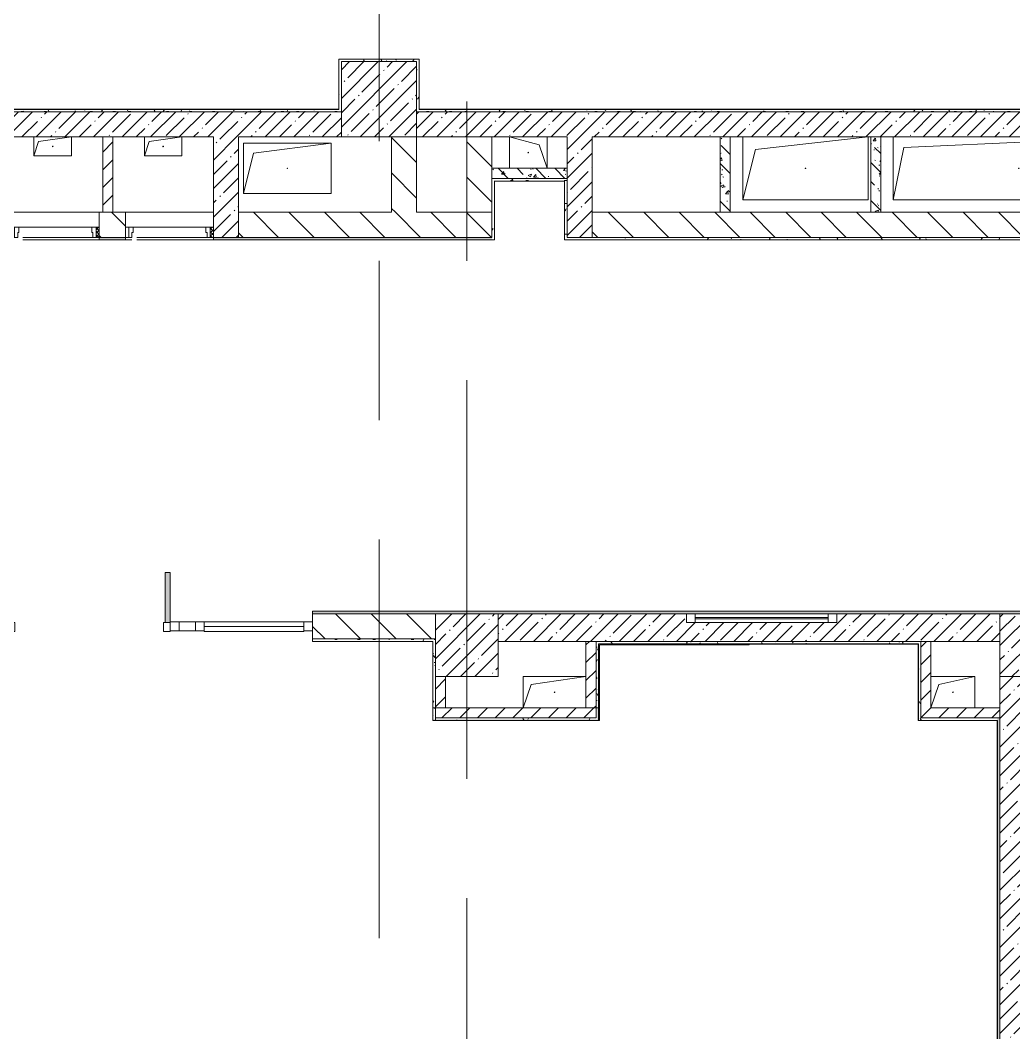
# Model space of a CAD drawing. Header units: millimetres. Extents: x -625 to 415037, y -3642 to 102118.
# Drawn here: x 206372 to 214292, y 79101 to 87169 of the extents above; entities that cross this region are included whole.
import ezdxf

# ---------------------------------------------------------------- set-up
doc = ezdxf.new("R2010")
doc.units = ezdxf.units.MM
doc.linetypes.add('Осевая', pattern=[6350, 1270, -952.5, 3175, -952.5])
doc.layers.add('A-AREA-PATT-2', color=7, linetype='Continuous', lineweight=5, true_color=0xcde0ef, transparency=1)
doc.layers.add('A-FLOR-PATT-1', color=7, linetype='Continuous', lineweight=9, true_color=0xeef6ff, transparency=0.5)
for name, color, linetype, lineweight in [('A-DETL-GENF', 7, 'Continuous', 9), ('A-DOOR-FRAM-2', 7, 'Continuous', 5), ('A-GENM', 7, 'Continuous', 9), ('A-GLAZ', 7, 'Continuous', 9), ('A-GLAZ-1', 7, 'Continuous', 5), ('A-GLAZ-CURT', 7, 'Continuous', 9), ('A-GLAZ-CURT-2', 7, 'Continuous', 20), ('A-GLAZ-CWMG', 7, 'Continuous', 9), ('A-GLAZ-CWMG-1', 7, 'Continuous', 20), ('A-WALL', 7, 'Continuous', 5), ('I-WALL', 7, 'Continuous', 5), ('S-COLS', 7, 'Continuous', 9), ('S-COLS-1', 7, 'Continuous', 5), ('Оси-2', 7, 'Осевая', 9)]:
    doc.layers.add(name, color=color, linetype=linetype, lineweight=lineweight)
for name, color, linetype, lineweight, true_color in [('A-DOOR-1', 7, 'Continuous', 5, 0xc0c0c0), ('A-DOOR-FRAM-1', 7, 'Continuous', 5, 0xc0c0c0), ('A-WALL-1', 9, 'Continuous', 5, 0x808080), ('A-WALL-FNSH-1', 9, 'Continuous', 5, 0x808080)]:
    doc.layers.add(name, color=color, linetype=linetype, lineweight=lineweight, true_color=true_color)
doc.layers.get('A-DOOR-1').off()
pattern_1 = [(45, (148772.12, 0), (-114.04925, 114.04925), []), (45, (148886.17, 0), (-114.04925, 114.04925), [201.612, -40.322, 6.706, -33.617])]
pattern_2 = [(135, (148772.12, 0), (-141.42136, -141.42136), [])]
pattern_3 = [(45, (148772.12, 0), (-70.71068, 70.71068), [])]
pattern_4 = [(135, (148772.12, 0), (-150.8683, -150.8683), [213.36, -35.56, 7.112, -35.56]), (135, (148772.12, 150.77), (-150.8683, -150.8683), []), (50, (148772.12, 0), (255.0577, -22.3145), [26.67, -293.37]), (355, (148772.12, 0), (-49.3404, 267.4791), [21.336, -234.696]), (100.451, (148793.38, -1.86), (205.7195, 245.1636), [22.666, -249.326]), (46.184, (148772.12, 71.12), (379.511, -58.86), [40.005, -440.055]), (96.636, (148803.75, 66.2), (332.3634, 346.399), [33.999, -373.989]), (351.184, (148772.12, 71.12), (332.3669, 346.3953), [32.004, -352.044]), (21, (148807.68, 53.34), (212.2602, -143.1711), [26.67, -293.37]), (326, (148807.68, 53.34), (86.5224, 257.8632), [21.336, -234.696]), (71.451, (148825.37, 41.4), (298.78395, 114.6901), [22.666, -249.326]), (37.5, (148772.12, 0), (4.32385, 118.37751), [6.706, -225.146, 6.706, -231.546, -235.585]), (37.5, (148772.12, 0), (4.32385, 118.37751), [-470.103, 6.706, -228.879]), (7.5, (148772.12, 0), (93.54758, 140.2533), [6.706, -129.134, 6.706, -219.812, -89.789]), (7.5, (148772.12, 0), (93.54758, 140.2533), [-362.356, 6.706, -83.083]), (327.5, (148692.82, 0), (189.82734, -8.02019), [6.706, -82.194, 6.706, -270.662, -368.046]), (327.5, (148692.82, 0), (189.82734, -8.02019), [-366.268, 6.706, -361.34]), (317.5, (148657.26, 0), (207.38114, 35.59764), [6.706, -108.864, 6.706, -177.495, -261.366]), (317.5, (148657.26, 0), (207.38114, 35.59764), [-299.771, 6.706, -254.66])]
pattern_5 = [(45, (-171.384, 164.685), (-14.1421, 14.1421), []), (135, (-171.384, 164.685), (-14.1421, -14.1421), [])]
pattern_6 = [(0, (148772.123, 0), (243.84, 60.96), [20.117, -162.763, 20.117, -162.763, -975.36]), (0, (148772.123, 0), (243.84, 60.96), [-365.76, 20.117, -345.643, 20.117, -162.763, -426.72]), (0, (148772.123, 0), (243.84, 60.96), [-914.4, 20.117, -101.803, 20.117, -284.683]), (120, (148863.563, 30.48), (-174.71291, 180.691634), [20.117, -162.763, 20.117, -162.763, -975.36]), (120, (148863.563, 30.48), (-174.71291, 180.691634), [-365.76, 20.117, -345.643, 20.117, -162.763, -426.72]), (120, (148863.563, 30.48), (-174.71291, 180.691634), [-914.4, 20.117, -101.803, 20.117, -284.683]), (240, (148894.043, 152.4), (-69.12709, -241.651634), [20.117, -162.763, 20.117, -162.763, -975.36]), (240, (148894.043, 152.4), (-69.12709, -241.651634), [-365.76, 20.117, -345.643, 20.117, -162.763, -426.72]), (240, (148894.043, 152.4), (-69.12709, -241.651634), [-914.4, 20.117, -101.803, 20.117, -284.683])]

# ---------------------------------------------------------------- blocks, each defined once
blk = doc.blocks.new('BSC_Колонна _Прямоугольная - 500х500-V282-Объем проектирования 2 этажа')
at = {"layer": 'S-COLS-1'}
h = blk.add_hatch(dxfattribs=at)
h.set_pattern_fill('FP_8', color=256, style=0, pattern_type=2)
h.set_pattern_definition([(45, (-61160, -7650), (-114.04925, 114.04925), []), (45, (-61045.95, -7650), (-114.04925, 114.04925), [201.613, -40.323, 6.706, -33.617])])
h.paths.add_polyline_path([(250, -250), (250, 250), (-250, 250), (-250, -250)])
for p, q in [((250, 250), (-250, 250)), ((-250, 250), (-250, -250)), ((250, -250), (250, 250)), ((-250, -250), (250, -250))]:
    blk.add_line(p, q, dxfattribs=at)
blk = doc.blocks.new('BSC_Колонна _Прямоугольная - 500х500-V293-Объем проектирования 2 этажа')
at = {"layer": 'S-COLS-1'}
h = blk.add_hatch(dxfattribs=at)
h.set_pattern_fill('FP_19', color=256, style=0, pattern_type=2)
h.set_pattern_definition([(45, (-65660, -7650), (-114.04925, 114.04925), []), (45, (-65545.95, -7650), (-114.04925, 114.04925), [201.613, -40.323, 6.706, -33.617])])
h.paths.add_polyline_path([(-250, -250), (250, -250), (250, 250), (-250, 250), (-250, 123.2)])
for p, q in [((250, 250), (-250, 250)), ((-250, 250), (-250, -250)), ((250, -250), (250, 250)), ((-250, -250), (250, -250))]:
    blk.add_line(p, q, dxfattribs=at)
blk = doc.blocks.new('BSC_Колонна _Прямоугольная - 600х600-V316-Объем проектирования 2 этажа')
at = {"layer": 'S-COLS-1'}
h = blk.add_hatch(dxfattribs=at)
h.set_pattern_fill('FP_69', color=256, style=0, pattern_type=2)
h.set_pattern_definition([(45, (-60460, -12000), (-114.04925, 114.04925), []), (45, (-60345.95, -12000), (-114.04925, 114.04925), [201.613, -40.323, 6.706, -33.617])])
h.paths.add_polyline_path([(208, -300), (300, -300), (300, 300), (-300, 300), (-300, -300)])
for p, q in [((300, 300), (-300, 300)), ((-300, 300), (-300, -300)), ((300, -300), (300, 300)), ((-300, -300), (300, -300))]:
    blk.add_line(p, q, dxfattribs=at)
blk = doc.blocks.new('GM_Отверстие прямоугольное _в плите_ - Отверстие-21619835-Объем проектирования 2 этажа')
at = {"layer": 'A-GENM'}
for p, q in [((-125, 150), (125, 150)), ((125, 150), (-125, 150)), ((-125, -150), (-62.5, 87.5)), ((-62.5, 87.5), (125, 150)), ((125, -150), (-125, -150)), ((-125, -150), (125, -150))]:
    blk.add_line(p, q, dxfattribs=at)
for start, end in [(360, 180), (180, 360)]:
    blk.add_arc((0, 0), 2.5, start, end, dxfattribs=at)
blk = doc.blocks.new('110_Дверь_СКБ_1Ст - д-18 700x2100h_Технический шкаф ЭОМ и СС-V391-Объем проектирования 2 этажа')
at = {"layer": 'A-DOOR-FRAM-2'}
h = blk.add_hatch(dxfattribs=at)
h.set_pattern_fill('FP_122', color=256, style=0, pattern_type=2)
h.set_pattern_definition(pattern_5)
h.paths.add_polyline_path([(-337.5, 100), (-337.5, 20), (-312.5, 20), (-312.5, 100)])
at = {"layer": 'A-DOOR-FRAM-1'}
for p, q in [((-312.5, 100), (-337.5, 100)), ((-337.5, 100), (-337.5, 20)), ((-287.5, 100), (-312.5, 100)), ((-312.5, 100), (-312.5, 20)), ((-312.5, 20), (-312.5, 100)), ((-287.5, 60), (-287.5, 100)), ((-287.5, 100), (272.5, 100)), ((312.5, 100), (312.5, 60)), ((337.5, 100), (312.5, 100)), ((337.5, 20), (337.5, 100)), ((362.5, 100), (337.5, 100)), ((337.5, 100), (337.5, 20)), ((362.5, 20), (362.5, 100)), ((-337.5, 20), (-312.5, 20)), ((-312.5, 20), (-277.5, 20)), ((-277.5, 60), (-287.5, 60)), ((-277.5, 20), (-277.5, 60)), ((302.5, 20), (-277.5, 20)), ((312.5, 60), (302.5, 60)), ((302.5, 60), (302.5, 20)), ((302.5, 20), (337.5, 20)), ((337.5, 20), (362.5, 20))]:
    blk.add_line(p, q, dxfattribs=at)
blk = doc.blocks.new('110_Дверь_СКБ_1Ст - д-18 700x2100h_Технический шкаф ЭОМ и СС-23257539-Объем проектирования 2 этажа')
at = {"layer": 'A-DOOR-FRAM-2'}
h = blk.add_hatch(dxfattribs=at)
h.set_pattern_fill('FP_122', color=256, style=0, pattern_type=2)
h.set_pattern_definition(pattern_5)
h.paths.add_polyline_path([(-337.5, 100), (-337.5, 20), (-312.5, 20), (-312.5, 100)])
at = {"layer": 'A-DOOR-FRAM-1'}
for p, q in [((-312.5, 100), (-337.5, 100)), ((-337.5, 100), (-337.5, 20)), ((-287.5, 100), (-312.5, 100)), ((-312.5, 100), (-312.5, 20)), ((-312.5, 20), (-312.5, 100)), ((-287.5, 60), (-287.5, 100)), ((-287.5, 100), (272.5, 100)), ((312.5, 100), (312.5, 60)), ((337.5, 100), (312.5, 100)), ((337.5, 20), (337.5, 100)), ((362.5, 100), (337.5, 100)), ((337.5, 100), (337.5, 20)), ((362.5, 20), (362.5, 100)), ((-337.5, 20), (-312.5, 20)), ((-312.5, 20), (-277.5, 20)), ((-277.5, 60), (-287.5, 60)), ((-277.5, 20), (-277.5, 60)), ((302.5, 20), (-277.5, 20)), ((312.5, 60), (302.5, 60)), ((302.5, 60), (302.5, 20)), ((302.5, 20), (337.5, 20)), ((337.5, 20), (362.5, 20))]:
    blk.add_line(p, q, dxfattribs=at)
blk = doc.blocks.new('GM_Отверстие прямоугольное _в плите_ - Отверстие-21620300-Объем проектирования 2 этажа')
at = {"layer": 'A-GENM'}
for p, q in [((-150, -75), (-150, 75)), ((-150, 75), (-150, -75)), ((-150, -75), (-112.5, 37.5)), ((-112.5, 37.5), (150, 75)), ((150, 75), (150, -75)), ((150, -75), (150, 75)), ((150, -75), (-150, -75)), ((-150, -75), (150, -75))]:
    blk.add_line(p, q, dxfattribs=at)
for start, end in [(360, 180), (180, 360)]:
    blk.add_arc((0, 0), 2.5, start, end, dxfattribs=at)
blk = doc.blocks.new('GM_Отверстие прямоугольное _в плите_ - Отверстие-21982021-Объем проектирования 2 этажа')
at = {"layer": 'A-GENM'}
for p, q in [((-350, -200), (-350, 200)), ((-350, 200), (350, 200)), ((350, 200), (-350, 200)), ((-350, 200), (-350, -200)), ((-270, 120), (350, 200)), ((350, 200), (350, -200)), ((350, -200), (350, 200)), ((-350, -200), (-270, 120)), ((350, -200), (-350, -200)), ((-350, -200), (350, -200))]:
    blk.add_line(p, q, dxfattribs=at)
for start, end in [(360, 180), (180, 360)]:
    blk.add_arc((0, 0), 2.5, start, end, dxfattribs=at)
blk = doc.blocks.new('GM_Отверстие прямоугольное _в плите_ - Отверстие-21980457-Объем проектирования 2 этажа')
at = {"layer": 'A-GENM'}
for p, q in [((-500, -250), (-500, 250)), ((-500, 250), (-500, -250)), ((-400, 150), (500, 250)), ((500, 250), (500, -250)), ((500, -250), (500, 250)), ((-500, -250), (-400, 150)), ((500, -250), (-500, -250)), ((-500, -250), (500, -250))]:
    blk.add_line(p, q, dxfattribs=at)
for start, end in [(360, 180), (180, 360)]:
    blk.add_arc((0, 0), 2.5, start, end, dxfattribs=at)
blk = doc.blocks.new('GM_Отверстие прямоугольное _в плите_ - Отверстие-21982946-Объем проектирования 2 этажа')
at = {"layer": 'A-GENM'}
for p, q in [((-1000, -250), (-1000, 250)), ((-1000, 250), (-1000, -250)), ((-916.7, 166.7), (1000, 250)), ((-1000, -250), (-916.7, 166.7)), ((1000, -250), (-1000, -250)), ((-1000, -250), (1000, -250))]:
    blk.add_line(p, q, dxfattribs=at)
for start, end in [(360, 180), (180, 360)]:
    blk.add_arc((0, 0), 2.5, start, end, dxfattribs=at)
blk = doc.blocks.new('GM_Отверстие прямоугольное _в плите_ - Отверстие-21981336-Объем проектирования 2 этажа')
at = {"layer": 'A-GENM'}
for p, q in [((-175, 125), (175, 125)), ((175, 125), (-175, 125)), ((-112.5, 62.5), (175, 125)), ((175, 125), (175, -125)), ((175, -125), (175, 125)), ((-175, -125), (-112.5, 62.5))]:
    blk.add_line(p, q, dxfattribs=at)
for start, end in [(360, 180), (180, 360)]:
    blk.add_arc((0, 0), 2.5, start, end, dxfattribs=at)
blk = doc.blocks.new('GM_Отверстие прямоугольное _в плите_ - Отверстие-V416-Объем проектирования 2 этажа')
at = {"layer": 'A-GENM'}
for p, q in [((-250, -125), (-250, 125)), ((-250, 125), (250, 125)), ((250, 125), (-250, 125)), ((-250, 125), (-250, -125)), ((-187.5, 62.5), (250, 125)), ((-250, -125), (-187.5, 62.5))]:
    blk.add_line(p, q, dxfattribs=at)
for start, end in [(360, 180), (180, 360)]:
    blk.add_arc((0, 0), 2.5, start, end, dxfattribs=at)
blk = doc.blocks.new('120_Окно_СКБ_1Ст - 120_Окно_СКБ_1Ст 400х1200 EI30-24228621-Объем проектирования 2 этажа')
at = {"layer": 'A-GLAZ'}
for p, q in [((-600, 40), (-600, 110)), ((-600, 110), (-530, 110)), ((-530, 110), (-530, 40)), ((530, 40), (530, 110)), ((530, 110), (600, 110)), ((600, 110), (600, 40)), ((-530, 40), (-600, 40)), ((600, 40), (530, 40))]:
    blk.add_line(p, q, dxfattribs=at)
at = {"layer": 'A-GLAZ-1'}
for p, q in [((600, 110), (-600, 110)), ((-600, 40), (600, 40)), ((530, 80), (-530, 80)), ((530, 70), (-530, 70))]:
    blk.add_line(p, q, dxfattribs=at)
blk = doc.blocks.new('Прямоугольный импост - 50 x 70 мм-31700031-Объем проектирования 2 этажа')
at = {"layer": 'A-GLAZ-CWMG-1'}
for p, q in [((-70, 35), (0, 35)), ((-70, -35), (-70, 35)), ((0, 35), (0, -35)), ((0, -35), (-70, -35))]:
    blk.add_line(p, q, dxfattribs=at)
blk = doc.blocks.new('Дверь_Витражная_остекление_ - ДВН_ДАО_Главный вход_1200 в свету-31742133-Объем проектирования 2 этажа')
at = {"layer": 'A-DETL-GENF'}
for p, q in [((-607.5, 925), (-647.5, 925)), ((-647.5, 925), (-647.5, 35)), ((-607.5, 30), (-607.5, 925)), ((647.5, 430), (607.5, 430)), ((607.5, 430), (607.5, 30)), ((647.5, 35), (647.5, 430)), ((-647.5, 30), (-607.5, 30)), ((-592.5, 30), (-647.5, 30)), ((-592.5, -40), (-592.5, 30)), ((592.5, -40), (592.5, 30)), ((592.5, 30), (647.5, 30)), ((607.5, 30), (647.5, 30)), ((-647.5, -35), (-647.5, -40)), ((-647.5, -40), (-592.5, -40)), ((647.5, -40), (592.5, -40)), ((647.5, -35), (647.5, -40))]:
    blk.add_line(p, q, dxfattribs=at)
blk = doc.blocks.new('Системная панель - Стемалит - 40мм-32257327-Объем проектирования 2 этажа')
at = {"layer": 'A-GLAZ-CURT-2'}
for p, q in [((65, 35), (-65, 35)), ((-65, 35), (-65, -35)), ((65, -35), (65, 35)), ((-65, -35), (65, -35))]:
    blk.add_line(p, q, dxfattribs=at)
blk = doc.blocks.new('Прямоугольный импост - 50 x 70 мм-31687886-Объем проектирования 2 этажа')
at = {"layer": 'A-GLAZ-CWMG-1'}
for p, q in [((-35, 35), (35, 35)), ((-35, -35), (-35, 35)), ((35, 35), (35, -35)), ((35, -35), (-35, -35))]:
    blk.add_line(p, q, dxfattribs=at)
blk = doc.blocks.new('Системная панель - Стекло - 40мм-V499-Объем проектирования 2 этажа')
at = {"layer": 'A-GLAZ-CURT-2'}
for p, q in [((397.5, 0), (-397.5, 0)), ((-397.5, 0), (-397.5, -40)), ((397.5, -40), (397.5, 0)), ((-397.5, -40), (397.5, -40))]:
    blk.add_line(p, q, dxfattribs=at)
blk = doc.blocks.new('Прямоугольный импост - 50 x 70 мм-31702100-Объем проектирования 2 этажа')
at = {"layer": 'A-GLAZ-CWMG-1'}
for p, q in [((-35, 35), (35, 35)), ((-35, -35), (-35, 35)), ((35, 35), (35, -35)), ((35, -35), (-35, -35))]:
    blk.add_line(p, q, dxfattribs=at)
blk = doc.blocks.new('Прямоугольный импост - 50 x 70 мм-31720914-Объем проектирования 2 этажа')
at = {"layer": 'A-GLAZ-CWMG'}
blk.add_line((6460, 7920), (5665, 7920), dxfattribs=at)
blk = doc.blocks.new('2floor')
at = {"layer": 'A-AREA-PATT-2'}
h = blk.add_hatch(color=256, dxfattribs=at)
h.paths.add_polyline_path([(210991.1, 7049.5), (210991.1, 7652), (212183.1, 7652), (212183.1, 7656), (210987.1, 7655), (210987.1, 7150.9), (210983.1, 7149.2), (210983.1, 7049.5)])
h.paths.add_polyline_path([(209707.1, 7050), (210982.1, 7050), (210982.1, 7150.9), (210972.1, 7150), (210972.1, 7060), (209662.1, 7060), (209662.9, 7050), (209684.5, 7050)])
at = {"layer": 'A-FLOR-PATT-1'}
h = blk.add_hatch(color=256, dxfattribs=at)
h.paths.add_polyline_path([(198527.1, 7900), (198567.1, 7900), (198567.1, 8230), (198527.1, 8230)])
h.paths.add_polyline_path([(197307.4, 7900), (197312.1, 7900), (197312.1, 8725), (197272.1, 8725), (197272.1, 7900)])
h.paths.add_polyline_path([(189658.1, 7900), (189698.1, 7900), (189698.1, 8230), (189658.1, 8230), (189658.1, 7920)])
h.paths.add_polyline_path([(206273.1, 7900), (206313.1, 7900), (206313.1, 8725), (206273.1, 8725), (206273.1, 7920)])
h.paths.add_polyline_path([(188403.1, 7900), (188443.1, 7900), (188443.1, 8725), (188403.1, 8725), (188403.1, 8043.3)])
h.paths.add_polyline_path([(207568.1, 7900), (207568.1, 8230), (207528.1, 8230), (207528.1, 7900)])
h.paths.add_polyline_path([(223953.1, 9422.3), (224252.1, 9422.3), (224252.1, 9462.3), (223953.1, 9462.3)])
h.paths.add_polyline_path([(224191.5, 10682.3), (224252.1, 10682.3), (224252.1, 10722.3), (223453.1, 10722.3), (223453.1, 10682.3), (223522.1, 10682.3)])
h = blk.add_hatch(color=256, dxfattribs=at)
h.paths.add_polyline_path([(207528.1, 7830), (207568.1, 7830), (207568.1, 7900), (207528.1, 7900), (207528.1, 7835)])
h.paths.add_polyline_path([(206273.1, 7830), (206313.1, 7830), (206313.1, 7900), (206273.1, 7900), (206273.1, 7835)])
at = {"layer": 'I-WALL'}
h = blk.add_hatch(dxfattribs=at)
h.set_pattern_fill('FP_191', color=256, style=0, pattern_type=2)
h.set_pattern_definition(pattern_6)
h.paths.add_polyline_path([(208932.1, 11920), (208932.1, 12320), (208912.1, 12319.9), (208912.1, 11920)])
h = blk.add_hatch(dxfattribs=at)
h.set_pattern_fill('FP_191', color=256, style=0, pattern_type=2)
h.set_pattern_definition(pattern_6)
h.paths.add_polyline_path([(208939.7, 12300), (209552.1, 12300), (209552.1, 12320), (208932.1, 12320), (208932.1, 12300)])
h = blk.add_hatch(dxfattribs=at)
h.set_pattern_fill('FP_191', color=256, style=0, pattern_type=2)
h.set_pattern_definition(pattern_6)
h.paths.add_polyline_path([(209532.1, 11900), (209552.1, 11901.5), (209552.1, 11920), (209533.6, 11901.5)])
h.paths.add_polyline_path([(209532.1, 11900), (209552.1, 11921), (209552.1, 12300), (209532.1, 12300), (209532.1, 11901.6)])
h = blk.add_hatch(dxfattribs=at)
h.set_pattern_fill('FP_1', color=256, style=0, pattern_type=2)
h.set_pattern_definition(pattern_1)
h.paths.add_polyline_path([(209932.1, 11700), (214932.1, 11700), (214932.1, 11900), (209532.1, 11899.9), (209532.1, 11700), (209866.7, 11700)])
h.paths.add_polyline_path([(208871.2, 11700), (208932.1, 11700), (208932.1, 11900), (203532.1, 11900), (203532.1, 11700), (208112.1, 11700)])
h = blk.add_hatch(dxfattribs=at)
h.set_pattern_fill('FP_191', color=256, style=0, pattern_type=2)
h.set_pattern_definition(pattern_6)
h.paths.add_polyline_path([(204534.8, 11900), (208932.1, 11900), (208911.1, 11920), (203553.1, 11920), (203552.1, 11900), (204472.1, 11900)])
h.paths.add_polyline_path([(208932.1, 11900), (208932.1, 11920), (208912.1, 11920)])
h = blk.add_hatch(dxfattribs=at)
h.set_pattern_fill('FP_191', color=256, style=0, pattern_type=2)
h.set_pattern_definition(pattern_6)
h.paths.add_polyline_path([(214932.1, 11900), (214932.1, 11920), (214914.1, 11918)])
h.paths.add_polyline_path([(214932.1, 11900), (214911.1, 11920), (209552.1, 11920), (209552.1, 11900), (214778.4, 11900)])
h = blk.add_hatch(dxfattribs=at)
h.set_pattern_fill('FP_22', color=256, style=0, pattern_type=2)
h.set_pattern_definition(pattern_3)
h.paths.add_polyline_path([(207111.4, 11100), (207111.4, 11700), (207031.4, 11700), (207031.4, 11100)])
h = blk.add_hatch(dxfattribs=at)
h.set_pattern_fill('FP_1', color=256, style=0, pattern_type=2)
h.set_pattern_definition(pattern_1)
h.paths.add_polyline_path([(208112.1, 10900), (208112.1, 11700), (207912.1, 11700), (207912.1, 10900)])
h = blk.add_hatch(dxfattribs=at)
h.set_pattern_fill('FP_23', color=256, style=0, pattern_type=2)
h.set_pattern_definition(pattern_2)
h.paths.add_polyline_path([(209332.1, 11100), (209532.1, 11100), (209532.1, 11700), (209332.1, 11700), (209332.1, 11200)])
h = blk.add_hatch(dxfattribs=at)
h.set_pattern_fill('FP_23', color=256, style=0, pattern_type=2)
h.set_pattern_definition(pattern_2)
h.paths.add_polyline_path([(209991.9, 11100), (210132.1, 11100), (210132.1, 11700), (209932.1, 11700), (209932.1, 11100)])
h = blk.add_hatch(dxfattribs=at)
h.set_pattern_fill('FP_1', color=256, style=0, pattern_type=2)
h.set_pattern_definition(pattern_1)
h.paths.add_polyline_path([(210732.1, 10900), (210932.1, 10900), (210932.1, 11700), (210732.1, 11700), (210732.1, 11100)])
h = blk.add_hatch(dxfattribs=at)
h.set_pattern_fill('FP_41', color=256, style=0, pattern_type=2)
h.set_pattern_definition(pattern_4)
h.paths.add_polyline_path([(212032.1, 11100), (212032.1, 11700), (211952.1, 11700), (211952.1, 11100)])
h = blk.add_hatch(dxfattribs=at)
h.set_pattern_fill('FP_41', color=256, style=0, pattern_type=2)
h.set_pattern_definition(pattern_4)
h.paths.add_polyline_path([(213232.1, 11100), (213232.1, 11700), (213152.1, 11700), (213152.1, 11100)])
h = blk.add_hatch(dxfattribs=at)
h.set_pattern_fill('FP_41', color=256, style=0, pattern_type=2)
h.set_pattern_definition(pattern_4)
h.paths.add_polyline_path([(210132.1, 11370), (210732.1, 11370), (210732.1, 11450), (210132.1, 11450)])
h = blk.add_hatch(dxfattribs=at)
h.set_pattern_fill('FP_191', color=256, style=0, pattern_type=2)
h.set_pattern_definition(pattern_6)
h.paths.add_polyline_path([(210132.1, 11370), (210152.1, 11350), (210152.1, 11370)])
h.paths.add_polyline_path([(210152.1, 10880), (210151.2, 11350), (210132.1, 11367.2), (210132.1, 10880)])
h = blk.add_hatch(dxfattribs=at)
h.set_pattern_fill('FP_191', color=256, style=0, pattern_type=2)
h.set_pattern_definition(pattern_6)
h.paths.add_polyline_path([(210152.1, 11350), (210711.1, 11350), (210732.1, 11370), (210152.1, 11370), (210152.1, 11362.7)])
h.paths.add_polyline_path([(210712.1, 11350), (210732.1, 11350), (210732.1, 11370), (210723.2, 11361.1)])
h = blk.add_hatch(dxfattribs=at)
h.set_pattern_fill('FP_191', color=256, style=0, pattern_type=2)
h.set_pattern_definition(pattern_6)
h.paths.add_polyline_path([(210732.1, 10900), (210732.1, 11350), (210712.1, 11350), (210712.1, 10900)])
h = blk.add_hatch(dxfattribs=at)
h.set_pattern_fill('FP_23', color=256, style=0, pattern_type=2)
h.set_pattern_definition(pattern_2)
h.paths.add_polyline_path([(209732.1, 10900), (209932.1, 10900), (209932.1, 11100), (208112.1, 11100), (208112.1, 10900), (209593.9, 10900)])
h.paths.add_polyline_path([(197307.4, 10900), (200482.1, 10900), (200482.1, 11100), (196032.8, 11100), (196032.8, 10900)])
h.paths.add_polyline_path([(200682.1, 10900), (204272.1, 10900), (204272.1, 11100), (200682.1, 11100)])
h.paths.add_polyline_path([(205172.1, 10900), (205382.1, 10900), (205382.1, 11100), (205172.1, 11100), (205172.1, 10940.7)])
h.paths.add_polyline_path([(206082.1, 10900), (206302.1, 10900), (206302.1, 11100), (206082.1, 11100), (206082.1, 10980)])
h.paths.add_polyline_path([(207212.1, 10900), (207212.1, 11100), (207002.1, 11100), (207002.1, 10900)])
h = blk.add_hatch(dxfattribs=at)
h.set_pattern_fill('FP_23', color=256, style=0, pattern_type=2)
h.set_pattern_definition(pattern_2)
h.paths.add_polyline_path([(209932.1, 10900), (210132.1, 10900), (210132.1, 11100), (209932.1, 11100), (209932.1, 11039)])
h = blk.add_hatch(dxfattribs=at)
h.set_pattern_fill('FP_23', color=256, style=0, pattern_type=2)
h.set_pattern_definition(pattern_2)
h.paths.add_polyline_path([(215332.1, 10900), (215332.1, 11100), (210932.1, 11100), (210932.1, 10900), (214653, 10900)])
h = blk.add_hatch(dxfattribs=at)
h.set_pattern_fill('FP_191', color=256, style=0, pattern_type=2)
h.set_pattern_definition(pattern_6)
h.paths.add_polyline_path([(209732.1, 10880), (210132.1, 10880), (210132.1, 10900), (207912.1, 10900), (207912.1, 10880), (209593.9, 10880)])
h.paths.add_polyline_path([(207111.4, 10880), (207212.1, 10880), (207212.1, 10900), (207002.1, 10900), (207002.1, 10880), (207031.4, 10880)])
h.paths.add_polyline_path([(206302.1, 10880), (206302.1, 10900), (206082.1, 10900), (206082.1, 10880), (206231.4, 10880)])
h.paths.add_polyline_path([(201643.8, 10880), (204472.1, 10880), (204472.1, 10900), (196012.8, 10900), (196012.8, 10880), (200911.2, 10880)])
h.paths.add_polyline_path([(205172.1, 10880), (205382.1, 10880), (205382.1, 10900), (205172.1, 10900)])
h = blk.add_hatch(dxfattribs=at)
h.set_pattern_fill('FP_191', color=256, style=0, pattern_type=2)
h.set_pattern_definition(pattern_6)
h.paths.add_polyline_path([(212032.1, 10880), (215532.1, 10880), (215532.1, 10900), (210712.1, 10899.2), (210712.1, 10880), (211952.1, 10880)])
h = blk.add_hatch(dxfattribs=at)
h.set_pattern_fill('FP_191', color=256, style=0, pattern_type=2)
h.set_pattern_definition(pattern_6)
h.paths.add_polyline_path([(223516.4, 7900), (223522.1, 7900), (223501.1, 7920), (222477.1, 7920), (222477.1, 7908), (222532.1, 7908), (222532.1, 7900), (223502.1, 7900)])
h.paths.add_polyline_path([(221022.1, 7900), (221023.1, 7908), (221077.1, 7908), (221077.1, 7920), (220507.1, 7920), (220507.1, 7908), (220537.1, 7908), (220537.1, 7900), (220872.1, 7900)])
h.paths.add_polyline_path([(219092.1, 7900), (219377.1, 7900), (219377.1, 7908), (219407.1, 7908), (219407.1, 7920), (218132.6, 7920), (218132.6, 7908), (218162.6, 7908), (218162.6, 7900), (218989.4, 7900)])
h.paths.add_polyline_path([(214402.1, 7900), (214697.1, 7900.9), (214697.1, 7908), (214727.1, 7908), (214727.1, 7920), (208703.1, 7920), (208703.1, 7900), (214182.1, 7900)])
h.paths.add_polyline_path([(216098.5, 7900), (217002.6, 7900), (217002.6, 7908), (217032.6, 7908), (217032.6, 7920), (215827.1, 7920), (215827.1, 7908), (215857.1, 7908), (215857.1, 7900), (215990.9, 7900)])
h.paths.add_polyline_path([(206203.1, 7900), (206203.1, 7920), (199702.1, 7920), (199702.1, 7900), (205980.2, 7900)])
h.paths.add_polyline_path([(196682.1, 7900), (197202.1, 7900), (197202.1, 7920), (190833.1, 7920), (190833.1, 7900), (196182.1, 7900)])
h.paths.add_polyline_path([(187532.1, 7900), (188333.1, 7900), (188333.1, 7920), (187532.1, 7919), (187512.6, 7900)])
h.paths.add_polyline_path([(187512.1, 7900), (187522.1, 7910), (187512.1, 7920), (187512.1, 7914.3)])
h = blk.add_hatch(dxfattribs=at)
h.set_pattern_fill('FP_23', color=256, style=0, pattern_type=2)
h.set_pattern_definition(pattern_2)
h.paths.add_polyline_path([(205952.1, 7700), (206203.1, 7700), (206203.1, 7900), (205682.1, 7900), (205682.1, 7700)])
h.paths.add_polyline_path([(208703.1, 7700), (209682.1, 7700), (209682.1, 7900), (208703.1, 7900), (208703.1, 7856.3)])
h = blk.add_hatch(dxfattribs=at)
h.set_pattern_fill('FP_1', color=256, style=0, pattern_type=2)
h.set_pattern_definition(pattern_1)
h.paths.add_polyline_path([(213930.3, 7680), (214182.1, 7680), (214182.1, 7900), (212882.1, 7900), (212882.1, 7830), (211682.1, 7830), (211682.1, 7900), (210182.1, 7900), (210182.1, 7680), (213632.1, 7680)])
h = blk.add_hatch(dxfattribs=at)
h.set_pattern_fill('FP_191', color=256, style=0, pattern_type=2)
h.set_pattern_definition(pattern_6)
h.paths.add_polyline_path([(209661.1, 7680), (209682.1, 7700), (208703.1, 7700), (208703.1, 7680), (209411, 7680)])
h.paths.add_polyline_path([(209682.1, 7680), (209682.1, 7700), (209662.1, 7680)])
h.paths.add_polyline_path([(205980.2, 7680), (206203.1, 7680), (206203.1, 7700), (205682.1, 7700), (205703.1, 7680), (205952.1, 7680)])
h.paths.add_polyline_path([(205702.1, 7680), (205682.1, 7700), (205682.1, 7680)])
h = blk.add_hatch(dxfattribs=at)
h.set_pattern_fill('FP_191', color=256, style=0, pattern_type=2)
h.set_pattern_definition(pattern_6)
h.paths.add_polyline_path([(209682.1, 7070), (209682.1, 7680), (209662.1, 7680), (209662.1, 7070)])
h = blk.add_hatch(dxfattribs=at)
h.set_pattern_fill('FP_22', color=256, style=0, pattern_type=2)
h.set_pattern_definition(pattern_3)
h.paths.add_polyline_path([(210962.1, 7150), (210962.1, 7680), (210882.1, 7680), (210882.1, 7150), (210918.1, 7150)])
h = blk.add_hatch(dxfattribs=at)
h.set_pattern_fill('FP_191', color=256, style=0, pattern_type=2)
h.set_pattern_definition(pattern_6)
h.paths.add_polyline_path([(213207.6, 7660), (213531.1, 7660), (213532.1, 7680), (210962.1, 7680), (210962.1, 7660), (213124.8, 7660)])
h = blk.add_hatch(dxfattribs=at)
h.set_pattern_fill('FP_191', color=256, style=0, pattern_type=2)
h.set_pattern_definition(pattern_6)
h.paths.add_polyline_path([(213552.1, 7070), (213552.1, 7680), (213532.1, 7680), (213532.1, 7070)])
h = blk.add_hatch(dxfattribs=at)
h.set_pattern_fill('FP_22', color=256, style=0, pattern_type=2)
h.set_pattern_definition(pattern_3)
h.paths.add_polyline_path([(213632.1, 7070), (213632.1, 7680), (213552.1, 7680), (213552.1, 7070), (213572.7, 7070)])
h = blk.add_hatch(dxfattribs=at)
h.set_pattern_fill('FP_191', color=256, style=0, pattern_type=2)
h.set_pattern_definition(pattern_6)
h.paths.add_polyline_path([(210972.1, 7050), (210982.1, 7050), (210982.1, 7660), (210962.1, 7660), (210962.1, 7050), (210971.4, 7050)])
h = blk.add_hatch(dxfattribs=at)
h.set_pattern_fill('FP_22', color=256, style=0, pattern_type=2)
h.set_pattern_definition(pattern_3)
h.paths.add_polyline_path([(209700, 7150), (209762.1, 7150), (209762.1, 7400), (209682.1, 7400), (209682.1, 7150)])
h = blk.add_hatch(dxfattribs=at)
h.set_pattern_fill('FP_1', color=256, style=0, pattern_type=2)
h.set_pattern_definition(pattern_1)
h.paths.add_polyline_path([(214354.2, 400), (214402.1, 400), (214402.1, 7400), (214182.1, 7400), (214182.1, 400), (214345.7, 400)])
h = blk.add_hatch(dxfattribs=at)
h.set_pattern_fill('FP_22', color=256, style=0, pattern_type=2)
h.set_pattern_definition(pattern_3)
h.paths.add_polyline_path([(210482.1, 7070), (210962.1, 7070), (210962.1, 7150), (209682.1, 7150), (209682.1, 7070), (210316.6, 7070)])
h = blk.add_hatch(dxfattribs=at)
h.set_pattern_fill('FP_22', color=256, style=0, pattern_type=2)
h.set_pattern_definition(pattern_3)
h.paths.add_polyline_path([(213930.3, 7070), (214182.1, 7070), (214182.1, 7150), (213632.1, 7150), (213632.1, 7070), (213763, 7070)])
h = blk.add_hatch(dxfattribs=at)
h.set_pattern_fill('FP_191', color=256, style=0, pattern_type=2)
h.set_pattern_definition(pattern_6)
h.paths.add_polyline_path([(210960.7, 7050), (210960.7, 7050), (209662.1, 7070), (209662.9, 7050), (210482.6, 7050)])
h = blk.add_hatch(dxfattribs=at)
h.set_pattern_fill('FP_191', color=256, style=0, pattern_type=2)
h.set_pattern_definition(pattern_6)
h.paths.add_polyline_path([(210962.1, 7050), (210962.1, 7070), (209762.1, 7068.8), (210960.7, 7050)])
h = blk.add_hatch(dxfattribs=at)
h.set_pattern_fill('FP_191', color=256, style=0, pattern_type=2)
h.set_pattern_definition(pattern_6)
h.paths.add_polyline_path([(213930.3, 7050), (214161.1, 7050), (214161.1, 7070), (213532.1, 7070), (213532.1, 7050), (213781.3, 7050)])
h = blk.add_hatch(dxfattribs=at)
h.set_pattern_fill('FP_191', color=256, style=0, pattern_type=2)
h.set_pattern_definition(pattern_6)
h.paths.add_polyline_path([(214182.1, 100), (214180.3, 120), (214162.1, 120), (214162.1, 100)])
h.paths.add_polyline_path([(214182.1, 120), (214182.1, 7070), (214162.1, 7070), (214162.9, 121), (214180.3, 120.1)])
at = {"layer": 'A-WALL'}
for p, q in [((208912.1, 12320), (208912.1, 11920)), ((209552.1, 12320), (209552.1, 11920)), ((203552.1, 11920), (208912.1, 11920)), ((209532.1, 11900), (214932.1, 11900)), ((210152.1, 10879), (210152.1, 11350)), ((207002.1, 10900), (207212.1, 10900)), ((210132.1, 10900), (207912.1, 10900)), ((210132.1, 10879), (210132.1, 10880)), ((208703.1, 7920), (214052.1, 7920)), ((211532.1, 7920), (211532.1, 7921)), ((211582.1, 7921), (211582.1, 7920)), ((214052.1, 7920), (214052.1, 7921)), ((208703.1, 7700), (209682.1, 7700)), ((209661.1, 7679), (209661.1, 7680)), ((214182.1, 7680), (210182.1, 7680)), ((210962.1, 7680), (210962.1, 7070)), ((213532.1, 7660), (212183.1, 7660)), ((213531.1, 7659), (213531.1, 7660)), ((213532.1, 7070), (213532.1, 7660)), ((214182.1, 400), (214182.1, 7400)), ((214182.1, 7070), (213552.1, 7070)), ((214162.1, 100), (214162.1, 7050))]:
    blk.add_line(p, q, dxfattribs=at)
at = {"layer": 'A-WALL-1'}
for p, q in [((209552.1, 12320), (208912.1, 12320)), ((208932.1, 11900), (203532.1, 11900)), ((204472.1, 11700), (207912.1, 11700)), ((207031.4, 11700), (207031.4, 11100)), ((207111.4, 11100), (207111.4, 11700)), ((207912.1, 11700), (207912.1, 10980)), ((208112.1, 10900), (208112.1, 11700)), ((208112.1, 11700), (208932.1, 11700)), ((209332.1, 11700), (209332.1, 11100)), ((209532.1, 11100), (209532.1, 11700)), ((209532.1, 11700), (210732.1, 11700)), ((209932.1, 11700), (209932.1, 11100)), ((210132.1, 11700), (210132.1, 10900)), ((210732.1, 10900), (210732.1, 11700)), ((210932.1, 10900), (210932.1, 11700)), ((210932.1, 11700), (214932.1, 11700)), ((211952.1, 11700), (211952.1, 11100)), ((212032.1, 11100), (212032.1, 11700)), ((213152.1, 11700), (213152.1, 11100)), ((213232.1, 11100), (213232.1, 11700)), ((210732.1, 11450), (210132.1, 11450)), ((210732.1, 11370), (210132.1, 11370)), ((210711.1, 11350), (210712.1, 11350)), ((210712.1, 11350), (210712.1, 10880)), ((207212.1, 11100), (207002.1, 11100)), ((207002.1, 11100), (207002.1, 10980)), ((207212.1, 10980), (207212.1, 11100)), ((209332.1, 11100), (208112.1, 11100)), ((210132.1, 11100), (209532.1, 11100)), ((215332.1, 11100), (210932.1, 11100)), ((207002.1, 10900), (207002.1, 10880)), ((207212.1, 10880), (207212.1, 10900)), ((207912.1, 10900), (207912.1, 10880)), ((210732.1, 10900), (215532.1, 10900)), ((210132.1, 10879), (210152.1, 10879)), ((208703.1, 7920), (208703.1, 7680)), ((209682.1, 7900), (208703.1, 7900)), ((211682.1, 7900), (210182.1, 7900)), ((214182.1, 7900), (212882.1, 7900)), ((209661.1, 7680), (209662.1, 7680)), ((210882.1, 7680), (210882.1, 7150)), ((213552.1, 7680), (213552.1, 7070)), ((213632.1, 7150), (213632.1, 7680)), ((210982.1, 7050), (210982.1, 7652)), ((209682.1, 7050), (209682.1, 7400)), ((209762.1, 7150), (209762.1, 7400)), ((209662.1, 7151.4), (209662.1, 7050)), ((210882.1, 7150), (209762.1, 7150)), ((214182.1, 7150), (213632.1, 7150)), ((209662.1, 7050), (210982.1, 7050)), ((209682.1, 7070), (210962.1, 7070)), ((214161.1, 7050), (214162.1, 7050))]:
    blk.add_line(p, q, dxfattribs=at)
at = {"layer": 'A-WALL-FNSH-1'}
for p, q in [((209553.1, 12321), (208911.1, 12321)), ((208911.1, 12321), (208911.1, 11921)), ((209553.1, 11921), (209553.1, 12321)), ((208911.1, 11921), (203552.1, 11921)), ((209552.1, 11920), (214899.1, 11920)), ((214911.1, 11921), (209553.1, 11921)), ((210153.1, 11349), (210711.1, 11349)), ((210153.1, 10879), (210153.1, 11349)), ((210711.1, 10900), (210711.1, 10879)), ((207212.1, 10880), (207002.1, 10880)), ((207002.1, 10880), (207002.1, 10879)), ((207002.1, 10879), (207212.1, 10879)), ((207212.1, 10879), (207212.1, 10880)), ((210132.1, 10880), (207912.1, 10880)), ((207912.1, 10880), (207912.1, 10879)), ((207912.1, 10879), (210132.1, 10879)), ((210152.1, 10879), (210153.1, 10879)), ((210711.1, 10879), (215068.1, 10879)), ((215068.1, 10880), (210712.1, 10880)), ((214727.1, 7921), (208703.1, 7921)), ((208703.1, 7921), (208703.1, 7920)), ((214052.1, 7920), (214727.1, 7920)), ((209661.1, 7680), (208703.1, 7680)), ((208703.1, 7680), (208703.1, 7679)), ((208703.1, 7679), (209661.1, 7679)), ((209661.1, 7679), (209661.1, 7150.4)), ((209662.1, 7151.4), (209662.1, 7680)), ((212183.1, 7659), (213531.1, 7659)), ((213531.1, 7659), (213531.1, 7049)), ((209661.1, 7150.4), (210982.1, 7150.4)), ((210982.1, 7151.4), (209662.1, 7151.4)), ((213531.1, 7049), (214161.1, 7049)), ((213532.1, 7050), (213532.1, 7070)), ((214161.1, 7050), (213532.1, 7050)), ((214161.1, 121), (214161.1, 7050))]:
    blk.add_line(p, q, dxfattribs=at)
at = {"layer": 'I-WALL'}
for p, q in [((206302.1, 11100), (207002.1, 11100)), ((207212.1, 11100), (207912.1, 11100)), ((206392.1, 10880), (207002.1, 10880)), ((207002.1, 10879), (206392.1, 10879)), ((207212.1, 10880), (207262.1, 10880)), ((207262.1, 10879), (207212.1, 10879)), ((207302.1, 10880), (207912.1, 10880)), ((207912.1, 10879), (207302.1, 10879)), ((210982.1, 7660), (212183.1, 7660)), ((210982.1, 7660), (210982.1, 7652)), ((210983.1, 7652), (210982.1, 7652)), ((210983.1, 7049.5), (210983.1, 7652)), ((210991.1, 7652), (210991.1, 7049.5)), ((212183.1, 7652), (210991.1, 7652)), ((212183.1, 7652), (212183.1, 7659)), ((210991.1, 7049.5), (210983.1, 7049.5))]:
    blk.add_line(p, q, dxfattribs=at)
at = {"layer": 'Оси-2'}
for p, q in [((209232.1, 3093.7), (209232.1, 22398.1)), ((209932.1, 4363.7), (209932.1, 22398.1))]:
    blk.add_line(p, q, dxfattribs=at)
at = {"layer": 'A-DOOR-1', "rotation": 180}
for name, p in [('110_Дверь_СКБ_1Ст - д-18 700x2100h_Технический шкаф ЭОМ и СС-V391-Объем проектирования 2 этажа', (206664.6, 11000)), ('110_Дверь_СКБ_1Ст - д-18 700x2100h_Технический шкаф ЭОМ и СС-23257539-Объем проектирования 2 этажа', (207574.6, 11000))]:
    blk.add_blockref(name, p, dxfattribs=at)
at = {"layer": 'A-DOOR-1'}
blk.add_blockref('Дверь_Витражная_остекление_ - ДВН_ДАО_Главный вход_1200 в свету-31742133-Объем проектирования 2 этажа', (206920.6, 7800), dxfattribs=at)
at = {"layer": 'A-GENM'}
for name, p in [('GM_Отверстие прямоугольное _в плите_ - Отверстие-21620300-Объем проектирования 2 этажа', (206631.4, 11625)), ('GM_Отверстие прямоугольное _в плите_ - Отверстие-21620300-Объем проектирования 2 этажа', (207511.4, 11625)), ('GM_Отверстие прямоугольное _в плите_ - Отверстие-21980457-Объем проектирования 2 этажа', (212632.1, 11450)), ('GM_Отверстие прямоугольное _в плите_ - Отверстие-21982946-Объем проектирования 2 этажа', (214332.1, 11450)), ('GM_Отверстие прямоугольное _в плите_ - Отверстие-21982021-Объем проектирования 2 этажа', (208501.4, 11450)), ('GM_Отверстие прямоугольное _в плите_ - Отверстие-V416-Объем проектирования 2 этажа', (210632.1, 7275)), ('GM_Отверстие прямоугольное _в плите_ - Отверстие-21981336-Объем проектирования 2 этажа', (213807.1, 7275))]:
    blk.add_blockref(name, p, dxfattribs=at)
at = {"layer": 'A-GENM', "rotation": 270}
blk.add_blockref('GM_Отверстие прямоугольное _в плите_ - Отверстие-21619835-Объем проектирования 2 этажа', (210422.1, 11575), dxfattribs=at)
at = {"layer": 'A-GLAZ', "color": 3}
blk.add_blockref('120_Окно_СКБ_1Ст - 120_Окно_СКБ_1Ст 400х1200 EI30-24228621-Объем проектирования 2 этажа', (212282.1, 7790), dxfattribs=at)
at = {"layer": 'A-GLAZ-CURT'}
for name, p in [('Системная панель - Стемалит - 40мм-32257327-Объем проектирования 2 этажа', (207703.1, 7800)), ('Системная панель - Стекло - 40мм-V499-Объем проектирования 2 этажа', (208235.6, 7800))]:
    blk.add_blockref(name, p, dxfattribs=at)
at = {"layer": 'A-GLAZ-CWMG', "extrusion": (0, 0, -1), "rotation": 180}
for name, p in [('Прямоугольный импост - 50 x 70 мм-31687886-Объем проектирования 2 этажа', (-207603.1, 7800)), ('Прямоугольный импост - 50 x 70 мм-31702100-Объем проектирования 2 этажа', (-207803.1, 7800)), ('Прямоугольный импост - 50 x 70 мм-31700031-Объем проектирования 2 этажа', (-208703.1, 7800))]:
    blk.add_blockref(name, p, dxfattribs=at)
at = {"layer": 'A-GLAZ-CWMG'}
blk.add_blockref('Прямоугольный импост - 50 x 70 мм-31720914-Объем проектирования 2 этажа', (202173.1, -85), dxfattribs=at)
at = {"layer": 'S-COLS'}
for name, p in [('BSC_Колонна _Прямоугольная - 600х600-V316-Объем проектирования 2 этажа', (209232.1, 12000)), ('BSC_Колонна _Прямоугольная - 500х500-V282-Объем проектирования 2 этажа', (209932.1, 7650)), ('BSC_Колонна _Прямоугольная - 500х500-V293-Объем проектирования 2 этажа', (214432.1, 7650))]:
    blk.add_blockref(name, p, dxfattribs=at)

msp = doc.modelspace()

# ---------------------------------------------------------------- block references
msp.add_blockref('2floor', (0, 74539.4))

doc.saveas('drawing.dxf')
